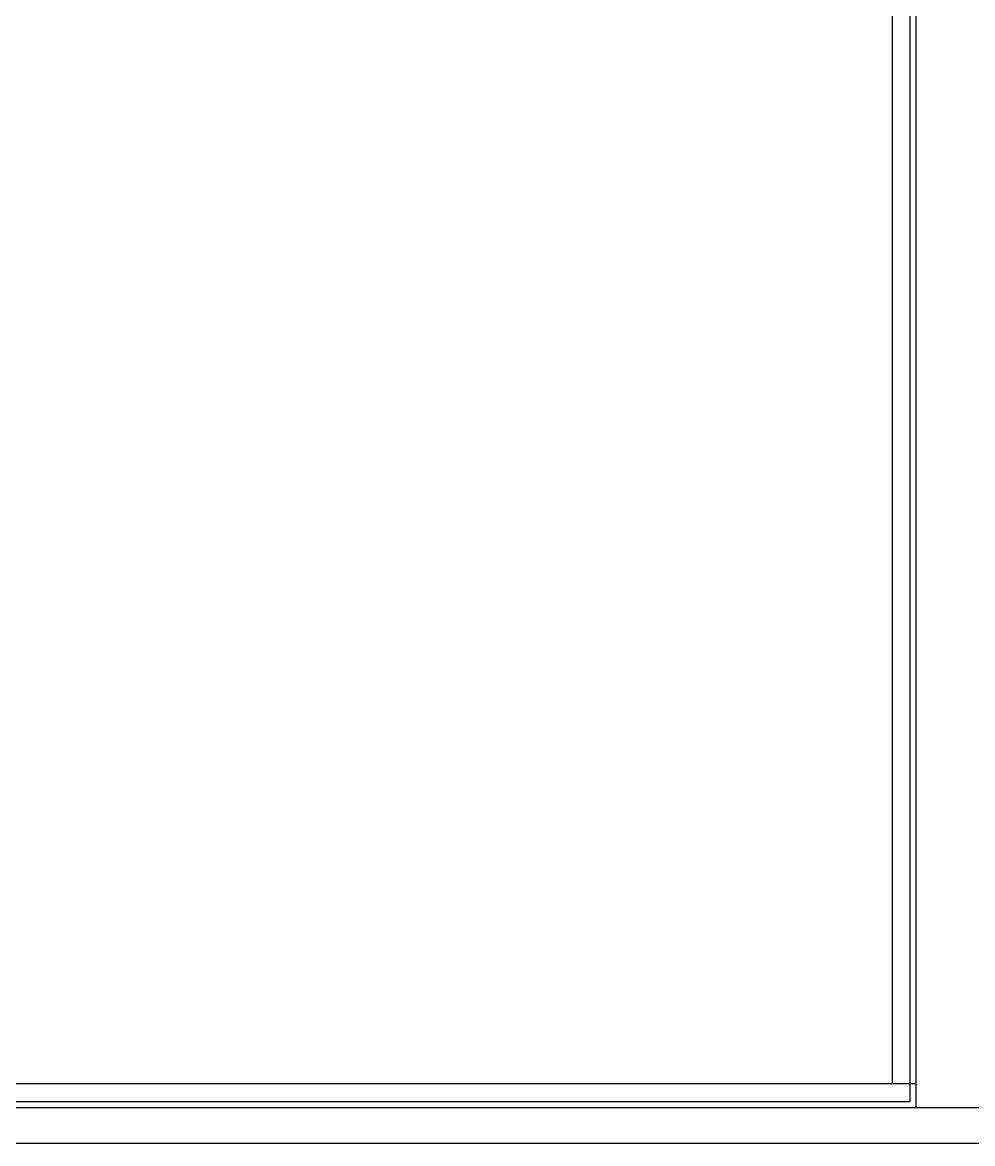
# Model space of a CAD drawing. Header units: millimetres. Extents: x -71832 to -66467, y 2511 to 5495.
# Drawn here: x -71035 to -70239, y 3063 to 4003 of the extents above; entities that cross this region are included whole.
import ezdxf

# ---------------------------------------------------------------- set-up
doc = ezdxf.new("R2010")
doc.units = ezdxf.units.MM

msp = doc.modelspace()

# ---------------------------------------------------------------- linework, layer by layer
for p, q in [((-70285.85, 3093.7), (-70285.85, 5273.1)), ((-70305.85, 3113.7), (-70305.85, 5253.1)), ((-71647.29, 3113.7), (-70285.85, 3113.7)), ((-71647.29, 3093.7), (-68767.89, 3093.7))]:
    msp.add_line(p, q)
for points in [[(-68737.59, 3063.4), (-71677.59, 3063.4), (-71677.59, 5303.4), (-68737.59, 5303.4)], [(-71647.29, 3093.7), (-70285.85, 3093.7), (-70285.85, 5273.1), (-71647.29, 5273.1)], [(-71642.29, 3098.7), (-70290.85, 3098.7), (-70290.85, 5268.1), (-71642.29, 5268.1)]]:
    msp.add_lwpolyline(points, close=True)

doc.saveas('drawing.dxf')
